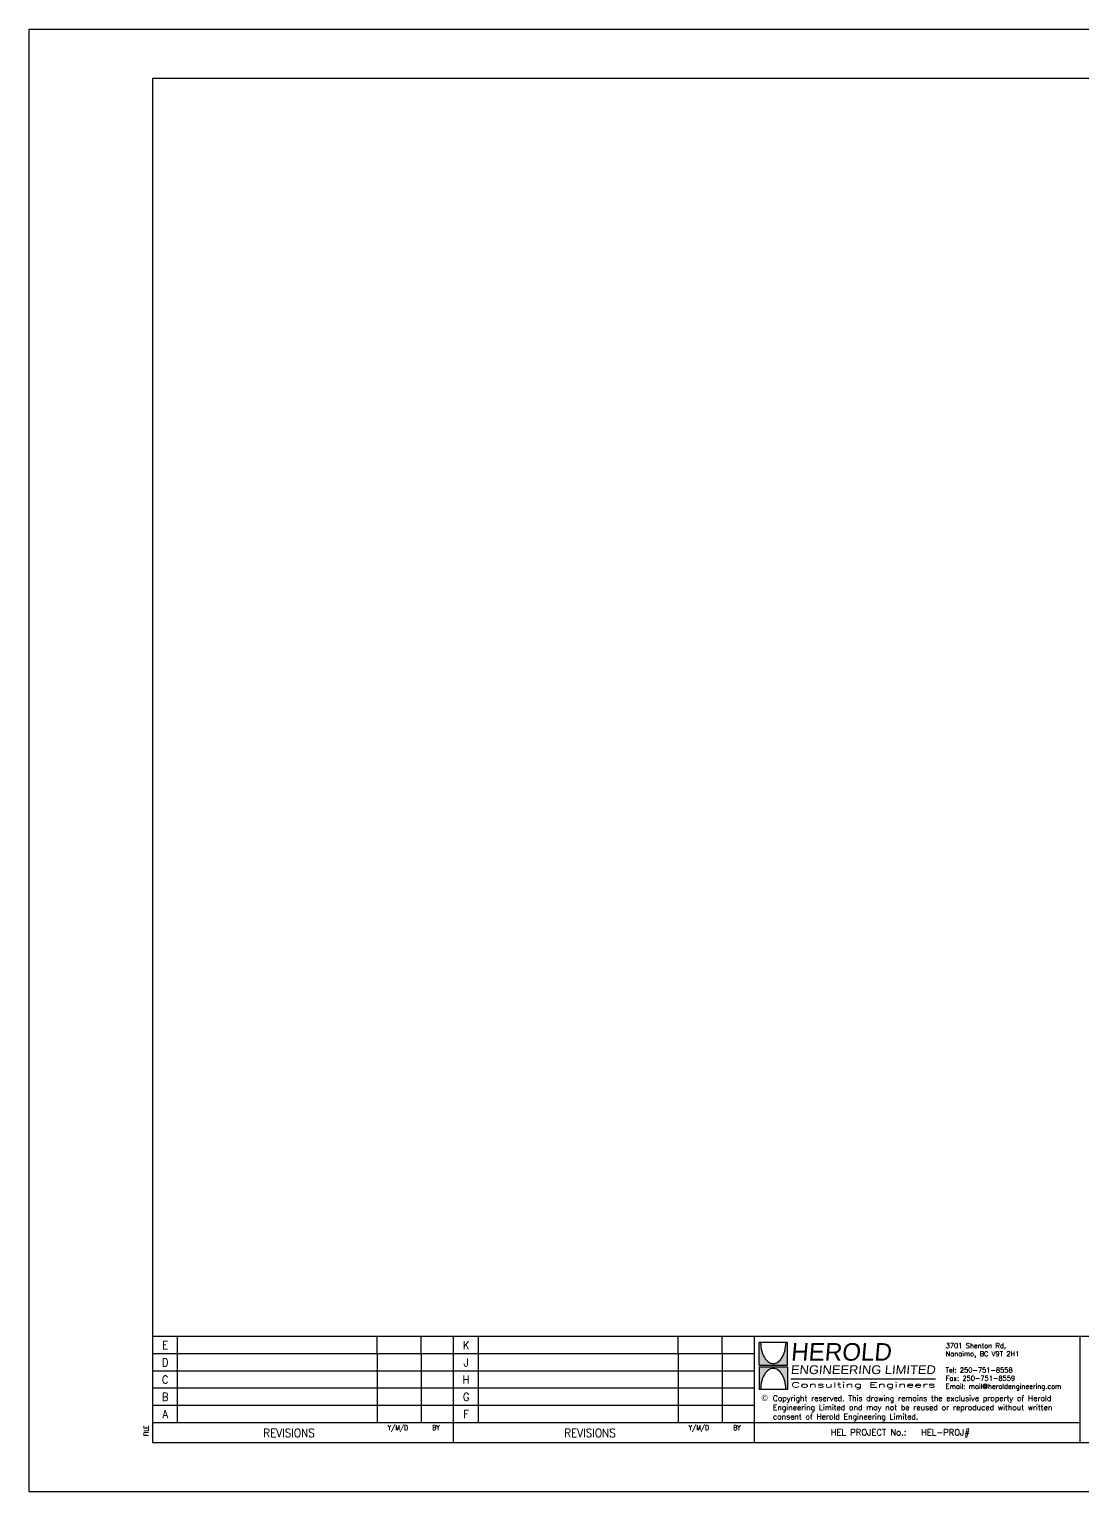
# Model space of a CAD drawing. Extents: x 0 to 841, y 0 to 594.
# Drawn here: x 0 to 428, y 0 to 594 of the extents above; entities that cross this region are included whole.
import ezdxf
from ezdxf.enums import TextEntityAlignment as Align

# ---------------------------------------------------------------- set-up
doc = ezdxf.new("R2010")
doc.units = 0
doc.header["$LTSCALE"] = 250
doc.layers.add('BORDER', color=4, linetype='Continuous')
doc.layers.add('Non-Plot', color=7, linetype='Continuous', plot=False)
doc.styles.add('BCF BORDER1', font='ROMANS.shx', dxfattribs={"width": 0.9})
doc.styles.add('BCF BORDER2', font='romand.shx', dxfattribs={"width": 0.9})
doc.styles.add('LOGO', font='ERASBD.TTF')
doc.styles.add('PHEL25', font='romans.shx', dxfattribs={"height": 2.5})
doc.styles.add('ROMANS', font='ROMANS.shx')

# ---------------------------------------------------------------- blocks, each defined once
blk = doc.blocks.new('copyright')
at = {"insert": (0.114, -0.041), "char_height": 0.05859, "width": 0.04464, "attachment_point": 1, "style": 'ROMANS'}
blk.add_mtext('{\\fBankGothic Lt BT|b0|i0|c0|p34;\\H1.125x;©} ', dxfattribs=at)

msp = doc.modelspace()

# ---------------------------------------------------------------- hatches: boundary and pattern name
at = {"layer": 'BORDER'}
for points in [[(298.59, 54.53, -0.074062), (297.52, 57.15, -0.060657), (297.1, 60.58), (296.47, 60.58), (296.47, 51.39), (307.95, 51.39), (307.95, 60.58), (307.32, 60.58, -0.060657), (306.9, 57.15, -0.074062), (305.82, 54.53, -0.106906), (304, 52.58, -0.152862), (302.21, 52.02, -0.152862), (300.41, 52.58, -0.106906)], [(305.82, 47.62, -0.074062), (306.9, 45, -0.060657), (307.32, 41.56), (307.95, 41.56), (307.95, 50.76), (296.47, 50.76), (296.47, 41.56), (297.1, 41.56, -0.060657), (297.52, 45, -0.074062), (298.59, 47.62, -0.106906), (300.41, 49.56, -0.152862), (302.21, 50.13, -0.152862), (304, 49.56, -0.106906)]]:
    msp.add_hatch(color=253, dxfattribs=at).paths.add_polyline_path(points)

# ---------------------------------------------------------------- linework, layer by layer
at = {"layer": 'BORDER', "color": 4}
for p, q in [((50, 63.13), (821, 63.13)), ((172.24, 63.13), (172.24, 20)), ((294.48, 63.13), (294.48, 20)), ((426.68, 63.13), (426.68, 20)), ((172.45, 28.03), (50.21, 28.03)), ((294.48, 28.03), (172.45, 28.03)), ((426.68, 28.03), (294.48, 28.03))]:
    msp.add_line(p, q, dxfattribs=at)
at = {"layer": 'BORDER', "color": 1}
for p, q in [((60.24, 28.03), (60.24, 63.13)), ((141.36, 55.94), (141.36, 63.13)), ((159.18, 55.94), (159.18, 63.13)), ((182.48, 28.03), (182.48, 63.13)), ((263.6, 55.94), (263.6, 63.13)), ((281.42, 55.94), (281.42, 63.13)), ((172.45, 56.03), (50, 56.03)), ((141.36, 55.94), (141.36, 28.03)), ((159.18, 55.94), (159.18, 28.03)), ((294.48, 56.03), (172.45, 56.03)), ((263.6, 55.94), (263.6, 28.03)), ((281.42, 55.94), (281.42, 28.03)), ((172.45, 49.03), (50, 49.03)), ((294.48, 49.03), (172.45, 49.03)), ((172.45, 42.03), (50, 42.03)), ((294.48, 42.03), (172.45, 42.03)), ((172.45, 35.03), (50, 35.03)), ((294.48, 35.03), (172.45, 35.03))]:
    msp.add_line(p, q, dxfattribs=at)
at = {"layer": 'BORDER', "color": 1, "ltscale": 8}
for p, q in [((307.95, 60.58), (296.47, 60.58)), ((296.47, 51.39), (296.47, 60.58)), ((307.95, 51.39), (307.95, 60.58)), ((296.47, 51.39), (307.95, 51.39)), ((296.47, 50.76), (307.95, 50.76)), ((296.47, 50.76), (296.47, 41.56)), ((307.95, 50.76), (307.95, 41.56)), ((307.95, 41.56), (296.47, 41.56))]:
    msp.add_line(p, q, dxfattribs=at)
at = {"layer": 'BORDER', "color": 2}
msp.add_line((309.32, 45.92), (368.08, 45.92), dxfattribs=at)
at = {"layer": 'BORDER', "color": 4}
msp.add_lwpolyline([(50, 20), (821, 20), (821, 574), (50, 574)], close=True, dxfattribs=at)
at = {"layer": 'BORDER', "color": 1, "ltscale": 8}
for centre, radius, start, end in [((311.39, 60.58), 14.3, 180, 193.88456), ((293.02, 60.58), 14.3, 346.11544, 0), ((306.86, 59.46), 9.62, 193.88456, 210.82736), ((304, 57.75), 6.29, 210.82736, 235.23565), ((300.41, 57.75), 6.29, 304.76435, 329.17264), ((297.55, 59.46), 9.62, 329.17264, 346.11544), ((306.86, 42.69), 9.62, 149.17264, 166.11544), ((304, 44.39), 6.29, 124.76435, 149.17264), ((302.21, 55.17), 3.15, 235.23565, 270), ((302.21, 46.97), 3.15, 90, 124.76435), ((302.21, 55.17), 3.15, 270, 304.76435), ((302.21, 46.97), 3.15, 55.23565, 90), ((300.41, 44.39), 6.29, 30.82736, 55.23565), ((297.55, 42.69), 9.62, 13.88456, 30.82736), ((311.39, 41.56), 14.3, 166.11544, 180), ((293.02, 41.56), 14.3, 0, 13.88456)]:
    msp.add_arc(centre, radius, start, end, dxfattribs=at)
at = {"layer": 'Non-Plot'}
msp.add_lwpolyline([(841, 0), (0, 0), (0, 594), (841, 594)], close=True, dxfattribs=at)

# ---------------------------------------------------------------- block references
at = {"layer": 'BORDER', "xscale": 38.10000000000036, "yscale": 38.10000000000036, "zscale": 38.10000000000036}
msp.add_blockref('copyright', (293.12, 40.95), dxfattribs=at)

# ---------------------------------------------------------------- texts
at = {"layer": 'BORDER', "color": 1, "style": 'BCF BORDER2', "width": 0.9}
for s, p in [('E', (55.23, 59.53)), ('K', (177.46, 59.53)), ('D', (55.23, 52.53)), ('J', (177.46, 52.53)), ('C', (55.23, 45.53)), ('H', (177.46, 45.53)), ('B', (55.23, 38.53)), ('G', (177.46, 38.53)), ('A', (55.23, 31.53)), ('F', (177.46, 31.53))]:
    msp.add_text(s, height=3.25, dxfattribs=at).set_placement(p, align=Align.MIDDLE)
at = {"layer": 'BORDER', "color": 3, "ltscale": 8, "style": 'LOGO', "oblique": 5, "width": 0.868773}
msp.add_text('HEROLD', height=7.117, rotation=0.01804, dxfattribs=at).set_placement((309.27, 53.24), (350.13, 53.25), align=Align.FIT)
at = {"layer": 'BORDER', "color": 3, "ltscale": 8, "style": 'LOGO', "oblique": 5, "width": 0.926134}
msp.add_text('ENGINEERING LIMITED', height=3.5585, dxfattribs=at).set_placement((309.27, 47.79), (368.08, 47.79), align=Align.FIT)
at = {"layer": 'BORDER', "color": 2, "ltscale": 8, "style": 'ROMANS', "width": 1.834552}
msp.add_text('Consulting Engineers', height=2.0405, dxfattribs=at).set_placement((309.43, 42.38), (368.08, 42.38), align=Align.FIT)
at = {"layer": 'BORDER', "color": 1, "style": 'BCF BORDER2', "width": 0.9}
for p in [(95.07, 22.17), (217.31, 22.17)]:
    msp.add_text('REVISIONS', height=3.429, dxfattribs=at).set_placement(p)
at = {"layer": 'BORDER', "color": 1, "style": 'BCF BORDER1', "width": 0.9}
for s, p in [('Y/M/D', (149.74, 25)), ('BY', (165.24, 25)), ('Y/M/D', (271.98, 25)), ('BY', (287.48, 25))]:
    msp.add_text(s, height=2, dxfattribs=at).set_placement(p, align=Align.CENTER)
at = {"layer": 'BORDER', "color": 1, "attachment_point": 1}
for s, insert, char_height, width, style in [('3701 Shenton Rd, \\PNanaimo, BC V9T 2H1 \\P\\PTel: 250-751-8558 \\PFax: 250-751-8559 \\PEmail: mail@heroldengineering.com', (372.23, 60.33), 1.9844, 64.1538, 'ROMANS'), ('Copyright reserved. This drawing remains the exclusive property of Herold Engineering Limited and may not be reused or reproduced without written consent of Herold Engineering Limited.', (302.08, 39.08), 2.23242, 126.2544, 'ROMANS'), ('HEL PROJECT No.:', (325.55, 25.4), 2.5, 244.0365, 'PHEL25')]:
    msp.add_mtext(s, dxfattribs=dict(at, insert=insert, char_height=char_height, width=width, style=style))
at = {"layer": 'BORDER', "color": 1, "style": 'BCF BORDER1', "width": 0.9}
msp.add_attdef('FILE', (48.4, 22.6), 'FILE: M:\\Structural\\R2013\\Blocks\\Client Titleblocks\\BC Ferries\\BCF Border A1 H RevA-K.dwg  PLOT DATE: April-24-13 2:23:20 PM', height=1.8, rotation=90, dxfattribs=at)
at = {"layer": 'BORDER', "color": 2, "style": 'PHEL25'}
msp.add_attdef('HEL-PROJ#', text='0000-000', height=2.5, dxfattribs=at).set_placement((362.24, 25.4), align=Align.TOP_LEFT)

doc.saveas('drawing.dxf')
